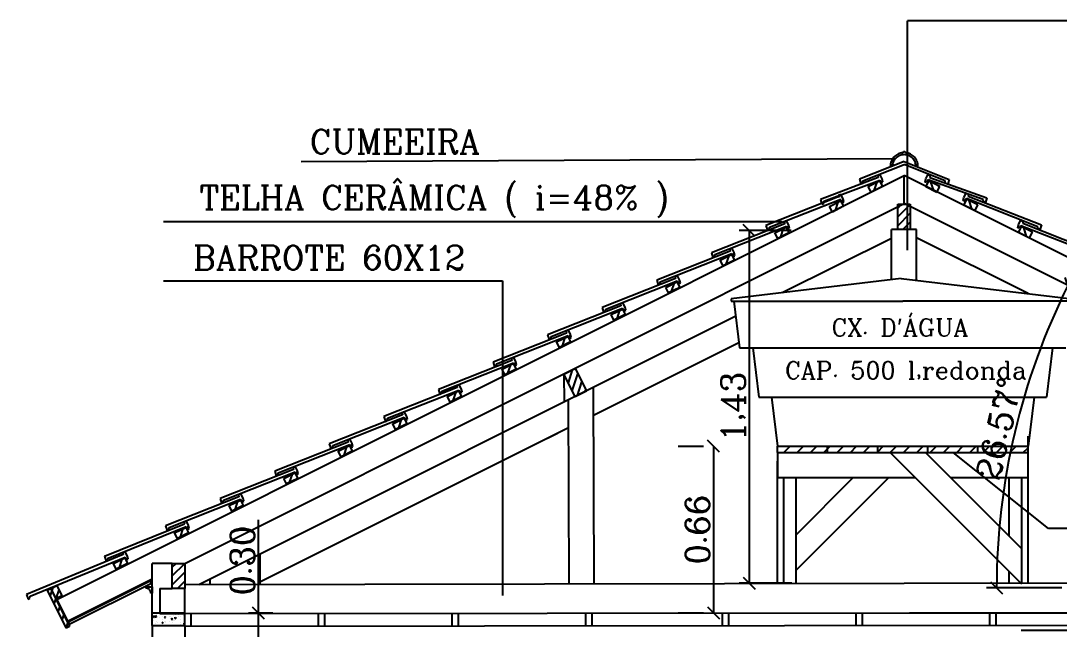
# Model space of a CAD drawing. Extents: x -43 to 70, y -5 to 23.
# Drawn here: x 25.643 to 29.787, y 14.107 to 16.535 of the extents above; entities that cross this region are included whole.
import ezdxf
from ezdxf.enums import TextEntityAlignment as Align

# ---------------------------------------------------------------- set-up
doc = ezdxf.new("R2010")
doc.units = 0
doc.header["$LTSCALE"] = 20
doc.linetypes.add('DASHED2', pattern=[0.375, 0.25, -0.125])
doc.layers.get('0').update_dxf_attribs({"color": 5, "linetype": 'CONTINUOUS'})
doc.layers.get('DEFPOINTS').update_dxf_attribs({"linetype": 'CONTINUOUS'})
for name, color, linetype in [('COTAS', 244, 'CONTINUOUS'), ('PAREDE', 7, 'CONTINUOUS'), ('TEXTO', 1, 'CONTINUOUS'), ('VERGA', 244, 'CONTINUOUS'), ('VISTAL', 30, 'CONTINUOUS'), ('VISTAP', 244, 'CONTINUOUS')]:
    doc.layers.add(name, color=color, linetype=linetype)
doc.styles.add('ROMANC', font='romanc')
doc.dimstyles.new('ISO-25', dxfattribs={"dimscale": 0.8, "dimtxt": 0.12, "dimasz": 0.06, "dimexe": 0.05, "dimexo": 0.5, "dimgap": 0.02, "dimtad": 1, "dimtoh": 1, "dimzin": 1, "dimtxsty": 'ROMANC', "dimblk1": 'OBLIQUE', "dimblk2": 'OBLIQUE', "dimsah": 1, "dimcen": 0.12, "dimclrd": 244, "dimclre": 244, "dimclrt": 244, "dimazin": 3, "dimtfac": 1, "dimtdec": 4, "dimtmove": 0, "dimatfit": 3, "dimtvp": 1, "dimtolj": 1, "dimtzin": 0})

# ---------------------------------------------------------------- blocks, each defined once
blk = doc.blocks.new('*X2')
at = {"color": 0}
for p, q in [((24.0306, 9.0416), (24.0348, 9.0433)), ((24.0306, 9.0416), (24.0336, 9.0396)), ((24.033, 9.0426), (24.0359, 9.046)), ((24.033, 9.0426), (24.0366, 9.0423)), ((24.0336, 9.0396), (24.0348, 9.0432)), ((24.0346, 9.0358), (24.0346, 9.0358)), ((24.0366, 9.0422), (24.0359, 9.046)), ((24.0364, 9.0456), (24.0364, 9.0456)), ((24.0383, 9.0413), (24.043, 9.0462)), ((24.0383, 9.0413), (24.0437, 9.0405)), ((24.0437, 9.0405), (24.043, 9.0462)), ((24.0454, 9.0517), (24.0454, 9.0517)), ((24.049, 9.0378), (24.049, 9.0378)), ((24.0558, 9.0524), (24.0558, 9.0524)), ((24.0574, 9.0388), (24.0574, 9.0388)), ((24.0684, 9.0443), (24.0684, 9.0443)), ((24.0761, 9.0388), (24.0789, 9.0423)), ((24.0761, 9.0388), (24.0796, 9.0385)), ((24.0796, 9.0385), (24.079, 9.0422)), ((24.0802, 9.0423), (24.0802, 9.0423)), ((24.0878, 9.051), (24.0878, 9.051)), ((24.0953, 9.0438), (24.0953, 9.0438)), ((24.1005, 9.0429), (24.1005, 9.0429)), ((24.1024, 9.0314), (24.1071, 9.0363)), ((24.1033, 9.0367), (24.1033, 9.0367)), ((24.1077, 9.0306), (24.1071, 9.0363)), ((24.1103, 9.0458), (24.1103, 9.0458)), ((24.111, 9.0465), (24.111, 9.0465)), ((24.1168, 9.0368), (24.121, 9.0385)), ((24.1168, 9.0368), (24.1198, 9.0348)), ((24.1191, 9.0351), (24.122, 9.0385)), ((24.1191, 9.0351), (24.1227, 9.0347)), ((24.1198, 9.0348), (24.121, 9.0384)), ((24.1199, 9.0496), (24.1199, 9.0496)), ((24.1227, 9.0347), (24.122, 9.0385)), ((24.1325, 9.0416), (24.1325, 9.0416)), ((24.133, 9.0487), (24.133, 9.0487)), ((24.1383, 9.0427), (24.1383, 9.0427)), ((24.1413, 9.0504), (24.1413, 9.0504)), ((24.1519, 9.0483), (24.1519, 9.0483)), ((24.0334, 9.0247), (24.0334, 9.0247)), ((24.0416, 9.0151), (24.0416, 9.0151)), ((24.0439, 9.0219), (24.0439, 9.0219)), ((24.0483, 9.0178), (24.0483, 9.0178)), ((24.0664, 9.0175), (24.0706, 9.0191)), ((24.0664, 9.0175), (24.0694, 9.0155)), ((24.0683, 9.0307), (24.0683, 9.0307)), ((24.0694, 9.0155), (24.0706, 9.0191)), ((24.0759, 9.0205), (24.0759, 9.0205)), ((24.0795, 9.0223), (24.0795, 9.0223)), ((24.0795, 9.0201), (24.0795, 9.0201)), ((24.0945, 9.0221), (24.0945, 9.0221)), ((24.1024, 9.0314), (24.1077, 9.0306)), ((24.1079, 9.0192), (24.1079, 9.0192)), ((24.1103, 9.0265), (24.1103, 9.0265)), ((24.1172, 9.0251), (24.1172, 9.0251)), ((24.1359, 9.0069), (24.1359, 9.0069)), ((24.1399, 9.0178), (24.1399, 9.0178)), ((24.1399, 9.0104), (24.1399, 9.0104)), ((24.1406, 9.0304), (24.1406, 9.0304)), ((24.1526, 9.0127), (24.1568, 9.0143)), ((24.1526, 9.0127), (24.1556, 9.0107)), ((24.1543, 9.0084), (24.1543, 9.0084)), ((24.1551, 9.0301), (24.1551, 9.0301)), ((24.1556, 9.0107), (24.1568, 9.0143)), ((24.1015, 8.7869), (24.1015, 8.7869)), ((24.0292, 8.7758), (24.0334, 8.7774)), ((24.0292, 8.7758), (24.0322, 8.7738)), ((24.0303, 8.761), (24.0303, 8.761)), ((24.0322, 8.7738), (24.0334, 8.7774)), ((24.0388, 8.7582), (24.0388, 8.7582)), ((24.0396, 8.7781), (24.0396, 8.7781)), ((24.0399, 8.7756), (24.0428, 8.779)), ((24.0399, 8.7756), (24.0435, 8.7752)), ((24.0413, 8.7561), (24.0413, 8.7561)), ((24.0435, 8.7752), (24.0428, 8.779)), ((24.0447, 8.7478), (24.0447, 8.7478)), ((24.0455, 8.7732), (24.0455, 8.7732)), ((24.0564, 8.758), (24.0564, 8.758)), ((24.0571, 8.7797), (24.0571, 8.7797)), ((24.065, 8.7516), (24.0692, 8.7532)), ((24.065, 8.7516), (24.068, 8.7496)), ((24.0653, 8.767), (24.0653, 8.767)), ((24.068, 8.7496), (24.0692, 8.7532)), ((24.07, 8.7627), (24.07, 8.7627)), ((24.0702, 8.7678), (24.0748, 8.7727)), ((24.0702, 8.7678), (24.0755, 8.767)), ((24.0707, 8.7826), (24.0707, 8.7826)), ((24.0721, 8.7817), (24.0721, 8.7817)), ((24.0755, 8.767), (24.0748, 8.7727)), ((24.0775, 8.7718), (24.0775, 8.7718)), ((24.0791, 8.761), (24.0791, 8.761)), ((24.0797, 8.7538), (24.0797, 8.7538)), ((24.083, 8.7718), (24.0859, 8.7752)), ((24.083, 8.7718), (24.0866, 8.7715)), ((24.0866, 8.7715), (24.0859, 8.7752)), ((24.0949, 8.7847), (24.0949, 8.7847)), ((24.1001, 8.7469), (24.1001, 8.7469)), ((24.1003, 8.773), (24.1003, 8.773)), ((24.1008, 8.7669), (24.1008, 8.7669)), ((24.1095, 8.7705), (24.1095, 8.7705)), ((24.1147, 8.7598), (24.1147, 8.7598)), ((24.1154, 8.771), (24.1196, 8.7726)), ((24.1154, 8.771), (24.1184, 8.769)), ((24.1162, 8.7443), (24.1162, 8.7443)), ((24.117, 8.766), (24.117, 8.766)), ((24.1184, 8.769), (24.1197, 8.7726)), ((24.126, 8.768), (24.1289, 8.7715)), ((24.126, 8.768), (24.1296, 8.7677)), ((24.1296, 8.7677), (24.1289, 8.7715)), ((24.1304, 8.7508), (24.1304, 8.7508)), ((24.1311, 8.7707), (24.1311, 8.7707)), ((24.132, 8.768), (24.132, 8.768)), ((24.1342, 8.7579), (24.1389, 8.7628)), ((24.1342, 8.7579), (24.1395, 8.7571)), ((24.1353, 8.779), (24.1353, 8.779)), ((24.1395, 8.7571), (24.1389, 8.7628)), ((24.1389, 8.7473), (24.1389, 8.7473)), ((24.1416, 8.7691), (24.1416, 8.7691)), ((24.1497, 8.7658), (24.1497, 8.7658)), ((24.1513, 8.7468), (24.1555, 8.7484)), ((24.1513, 8.7468), (24.1542, 8.7448)), ((24.1543, 8.7448), (24.1555, 8.7484)), ((24.1547, 8.771), (24.1547, 8.771)), ((24.0338, 8.7425), (24.0338, 8.7425)), ((24.0381, 8.7382), (24.0381, 8.7382)), ((24.0633, 8.7374), (24.0633, 8.7374)), ((24.0658, 8.7412), (24.0658, 8.7412)), ((24.0693, 8.7427), (24.0693, 8.7427)), ((24.0978, 8.7398), (24.0978, 8.7398)), ((24.1012, 8.7423), (24.1012, 8.7423)), ((24.1299, 8.7384), (24.1299, 8.7384)), ((24.1376, 8.7388), (24.1376, 8.7388))]:
    blk.add_line(p, q, dxfattribs=at)
blk = doc.blocks.new('*X12')
at = {"color": 0, "linetype": 'DASHED2'}
for p, q in [((144.7944, 79.1395), (144.7978, 79.143)), ((144.8082, 79.118), (144.8332, 79.143)), ((144.8436, 79.118), (144.8444, 79.1188))]:
    blk.add_line(p, q, dxfattribs=at)
blk = doc.blocks.new('*X15')
at = {"color": 0, "linetype": 'DASHED2'}
for p, q in [((142.805, 77.539), (142.8141, 77.5481)), ((142.805, 77.5037), (142.83, 77.5287))]:
    blk.add_line(p, q, dxfattribs=at)
blk = doc.blocks.new('*X14')
at = {"color": 0, "linetype": 'DASHED2'}
for p, q in [((142.7874, 77.5214), (142.8024, 77.5364)), ((142.7874, 77.486), (142.8024, 77.501)), ((142.7874, 77.4507), (142.8024, 77.4657)), ((142.7874, 77.4153), (142.8024, 77.4303)), ((142.7874, 77.38), (142.8024, 77.395))]:
    blk.add_line(p, q, dxfattribs=at)
blk = doc.blocks.new('*X11')
at = {"color": 0, "linetype": 'DASHED2'}
for p, q in [((144.1572, 77.7245), (144.1722, 77.7395)), ((144.1572, 77.6892), (144.2072, 77.7392)), ((144.1572, 77.6538), (144.2072, 77.7038)), ((144.1782, 77.6395), (144.2072, 77.6685))]:
    blk.add_line(p, q, dxfattribs=at)
blk = doc.blocks.new('*X16')
at = {"color": 0}
for p, q in [((183.8112, 118.6513), (183.8259, 118.666)), ((183.8112, 118.6159), (183.8612, 118.6659)), ((183.8112, 118.5806), (183.8612, 118.6306)), ((183.8319, 118.566), (183.8612, 118.5952))]:
    blk.add_line(p, q, dxfattribs=at)
blk = doc.blocks.new('*X17')
at = {"color": 0, "linetype": 'CONTINUOUS'}
for p, q in [((410.1966, -7.5974), (410.2216, -7.5724)), ((410.2496, -7.5974), (410.2746, -7.5724)), ((410.3027, -7.5974), (410.3277, -7.5724)), ((410.3557, -7.5974), (410.3707, -7.5824)), ((410.3707, -7.5824), (410.3807, -7.5724)), ((410.4087, -7.5974), (410.4337, -7.5724)), ((410.4618, -7.5974), (410.4868, -7.5724)), ((410.5148, -7.5974), (410.5398, -7.5724)), ((410.5707, -7.5946), (410.5928, -7.5724)), ((410.6209, -7.5974), (410.6459, -7.5724)), ((410.6739, -7.5974), (410.6989, -7.5724)), ((410.7269, -7.5974), (410.7519, -7.5724)), ((410.78, -7.5974), (410.805, -7.5724)), ((410.833, -7.5974), (410.858, -7.5724)), ((410.886, -7.5974), (410.911, -7.5724)), ((410.9391, -7.5974), (410.9641, -7.5724)), ((410.9921, -7.5974), (411.0171, -7.5724)), ((411.0451, -7.5974), (411.0701, -7.5724)), ((411.0982, -7.5974), (411.1232, -7.5724)), ((411.1512, -7.5974), (411.1707, -7.5779)), ((410.5678, -7.5974), (410.5707, -7.5946))]:
    blk.add_line(p, q, dxfattribs=at)
blk = doc.blocks.new('*X13')
at = {"color": 0, "linetype": 'DASHED2'}
for p, q in [((146.4352, 78.9772), (146.4741, 79.0161)), ((146.4352, 79.0126), (146.4388, 79.0161)), ((146.4352, 78.9419), (146.4852, 78.9919)), ((146.4448, 78.9161), (146.4852, 78.9565)), ((146.4802, 78.9161), (146.4852, 78.9212))]:
    blk.add_line(p, q, dxfattribs=at)
blk = doc.blocks.new('_OBLIQUE')
at = {"color": 0, "linetype": 'BYBLOCK'}
blk.add_line((-0.5, -0.5), (0.5, 0.5), dxfattribs=at)
blk = doc.blocks.new('*D25')
at = {"color": 244, "linetype": 'BYBLOCK'}
for p, q in [((28.2664, 14.8366), (28.3682, 14.8366)), ((28.4082, 14.8366), (28.4082, 14.1718)), ((28.2664, 14.1718), (28.3682, 14.1718))]:
    blk.add_line(p, q, dxfattribs=at)
at = {"layer": 'DEFPOINTS', "color": 0, "linetype": 'BYBLOCK'}
for p in [(28.6664, 14.8366), (28.4082, 14.1718), (28.6664, 14.1718)]:
    blk.add_point(p, dxfattribs=at)
at = {"color": 244, "linetype": 'BYBLOCK', "xscale": 0.048, "yscale": 0.048, "zscale": 0.048}
for p, rotation in [((28.4082, 14.8366), 90), ((28.4082, 14.1718), 270)]:
    blk.add_blockref('_OBLIQUE', p, dxfattribs=dict(at, rotation=rotation))
at = {"color": 244, "linetype": 'BYBLOCK', "insert": (28.3442, 14.5042), "char_height": 0.096, "attachment_point": 5, "rotation": 90, "style": 'ROMANC'}
blk.add_mtext('\\A1;0.66', dxfattribs=at)
blk = doc.blocks.new('*D37')
at = {"color": 244, "linetype": 'BYBLOCK'}
for p, q in [((25.6674, 13.9132), (26.168, 13.9132)), ((25.6674, 13.8434), (25.6674, 13.8732)), ((26.168, 13.7755), (26.168, 13.8732))]:
    blk.add_line(p, q, dxfattribs=at)
at = {"layer": 'DEFPOINTS', "color": 0, "linetype": 'BYBLOCK'}
for p in [(25.6674, 14.2434), (26.168, 14.1755), (26.168, 13.9132)]:
    blk.add_point(p, dxfattribs=at)
at = {"color": 244, "linetype": 'BYBLOCK', "xscale": 0.048, "yscale": 0.048, "zscale": 0.048, "rotation": 180}
blk.add_blockref('_OBLIQUE', (25.6674, 13.9132), dxfattribs=at)
at = {"color": 244, "linetype": 'BYBLOCK', "xscale": 0.048, "yscale": 0.048, "zscale": 0.048}
blk.add_blockref('_OBLIQUE', (26.168, 13.9132), dxfattribs=at)
at = {"color": 244, "linetype": 'BYBLOCK', "insert": (25.9177, 13.9772), "char_height": 0.096, "attachment_point": 5, "style": 'ROMANC'}
blk.add_mtext('\\A1;0.50', dxfattribs=at)
blk = doc.blocks.new('*D38')
at = {"color": 244, "linetype": 'BYBLOCK'}
for p, q in [((26.5921, 14.1701), (26.5921, 14.5427)), ((26.6497, 14.1701), (26.5521, 14.1701)), ((26.5921, 13.8519), (26.5921, 14.1701)), ((26.65, 13.8519), (26.5521, 13.8519))]:
    blk.add_line(p, q, dxfattribs=at)
at = {"layer": 'DEFPOINTS', "color": 0, "linetype": 'BYBLOCK'}
for p in [(26.5921, 14.1701), (27.0497, 14.1701), (27.05, 13.8519)]:
    blk.add_point(p, dxfattribs=at)
at = {"color": 244, "linetype": 'BYBLOCK', "xscale": 0.048, "yscale": 0.048, "zscale": 0.048}
for p, rotation in [((26.5921, 14.1701), 90), ((26.5921, 13.8519), 270)]:
    blk.add_blockref('_OBLIQUE', p, dxfattribs=dict(at, rotation=rotation))
at = {"color": 244, "linetype": 'BYBLOCK', "insert": (26.5281, 14.3804), "char_height": 0.096, "attachment_point": 5, "rotation": 90, "style": 'ROMANC'}
blk.add_mtext('\\A1;{0.30}', dxfattribs=at)
blk = doc.blocks.new('*D157')
at = {"color": 244, "linetype": 'BYBLOCK'}
blk.add_line((29.798, 14.2719), (29.4975, 14.2719), dxfattribs=at)
blk.add_arc((32.2353, 14.2719), 2.6978, 153.4349, 180, dxfattribs=at)
at = {"layer": 'DEFPOINTS', "color": 0, "linetype": 'BYBLOCK'}
for p in [(29.1691, 15.805), (29.6653, 15.0926), (30.6601, 15.0595), (30.198, 14.2719), (31.7353, 14.2719)]:
    blk.add_point(p, dxfattribs=at)
at = {"color": 244, "linetype": 'BYBLOCK', "xscale": 0.048, "yscale": 0.048, "zscale": 0.048}
for p, rotation in [((29.8223, 15.4784), 63.43494882292333), ((29.5375, 14.2719), 269.9999999999989)]:
    blk.add_blockref('_OBLIQUE', p, dxfattribs=dict(at, rotation=rotation))
at = {"color": 244, "linetype": 'BYBLOCK', "insert": (29.5473, 14.9064), "char_height": 0.096, "attachment_point": 5, "rotation": 76.7175, "style": 'ROMANC'}
blk.add_mtext('\\A1;26.57°', dxfattribs=at)
blk = doc.blocks.new('*D158')
at = {"color": 244, "linetype": 'BYBLOCK'}
for p, q in [((28.7177, 15.6982), (28.5101, 15.6982)), ((28.5501, 15.6982), (28.5501, 14.2901)), ((28.72, 14.2901), (28.5101, 14.2901))]:
    blk.add_line(p, q, dxfattribs=at)
at = {"layer": 'DEFPOINTS', "color": 0, "linetype": 'BYBLOCK'}
for p in [(29.1177, 15.6982), (28.5501, 14.2901), (29.12, 14.2901)]:
    blk.add_point(p, dxfattribs=at)
at = {"color": 244, "linetype": 'BYBLOCK', "xscale": 0.048, "yscale": 0.048, "zscale": 0.048}
for p, rotation in [((28.5501, 15.6982), 90), ((28.5501, 14.2901), 270)]:
    blk.add_blockref('_OBLIQUE', p, dxfattribs=dict(at, rotation=rotation))
at = {"color": 244, "linetype": 'BYBLOCK', "insert": (28.4861, 14.9942), "char_height": 0.096, "attachment_point": 5, "rotation": 90, "style": 'ROMANC'}
blk.add_mtext('\\A1;{1,43}', dxfattribs=at)
blk = doc.blocks.new('*D206')
at = {"color": 244, "linetype": 'BYBLOCK'}
for p, q in [((29.6358, 14.1026), (29.8537, 14.1026)), ((29.8937, 14.1026), (29.8937, 11.6559)), ((29.668, 11.6559), (29.8537, 11.6559))]:
    blk.add_line(p, q, dxfattribs=at)
at = {"layer": 'DEFPOINTS', "color": 0, "linetype": 'BYBLOCK'}
for p in [(30.0358, 14.1026), (29.8937, 11.6559), (30.068, 11.6559)]:
    blk.add_point(p, dxfattribs=at)
at = {"color": 244, "linetype": 'BYBLOCK', "xscale": 0.048, "yscale": 0.048, "zscale": 0.048}
for p, rotation in [((29.8937, 14.1026), 90), ((29.8937, 11.6559), 270)]:
    blk.add_blockref('_OBLIQUE', p, dxfattribs=dict(at, rotation=rotation))
at = {"color": 244, "linetype": 'BYBLOCK', "insert": (29.8297, 12.8793), "char_height": 0.096, "attachment_point": 5, "rotation": 90, "style": 'ROMANC'}
blk.add_mtext('\\A1;{2.43}', dxfattribs=at)

msp = doc.modelspace()

# ---------------------------------------------------------------- linework, layer by layer
at = {"color": 30, "linetype": 'DASHED2'}
for p, q in [((28.8721, 15.7901), (28.8736, 15.7948)), ((28.8944, 15.7776), (28.9048, 15.8113)), ((28.9257, 15.7941), (28.926, 15.7952)), ((29.4075, 15.7997), (29.4071, 15.8008)), ((29.4391, 15.7838), (29.4279, 15.8174)), ((29.4611, 15.7969), (29.4596, 15.8016))]:
    msp.add_line(p, q, dxfattribs=at)
at = {"layer": 'PAREDE', "color": 3}
for p, q in [((26.248, 14.3694), (26.168, 14.3694)), ((26.168, 14.2694), (26.168, 14.3694)), ((26.168, 14.1694), (26.168, 14.2694)), ((26.298, 14.1694), (26.298, 14.2694)), ((26.168, 14.1726), (26.298, 14.1719)), ((26.168, 14.1219), (26.298, 14.1219))]:
    msp.add_line(p, q, dxfattribs=at)
at = {"layer": 'PAREDE', "color": 30}
for p, q in [((28.4423, 14.1719), (28.4423, 14.1226)), ((28.4673, 14.1719), (28.4673, 14.1226)), ((28.9758, 14.1719), (28.9758, 14.1226)), ((29.0008, 14.1719), (29.0008, 14.1226)), ((29.5094, 14.1719), (29.5094, 14.1226)), ((29.5344, 14.1719), (29.5344, 14.1226))]:
    msp.add_line(p, q, dxfattribs=at)
at = {"layer": 'PAREDE'}
for p, q in [((26.168, 14.1219), (26.168, 13.9019)), ((26.298, 14.1219), (26.298, 13.9019))]:
    msp.add_line(p, q, dxfattribs=at)
at = {"layer": 'TEXTO', "color": 30, "linetype": 'CONTINUOUS'}
for p, q in [((29.1816, 15.6192), (29.1816, 16.5348)), ((32.9432, 16.5348), (29.1816, 16.5348)), ((26.7626, 15.9729), (29.1235, 15.9854)), ((26.213, 15.734), (28.6821, 15.734)), ((26.213, 15.4966), (27.566, 15.4966)), ((27.566, 15.4966), (27.566, 14.2406)), ((29.7443, 14.5082), (29.3639, 14.8116))]:
    msp.add_line(p, q, dxfattribs=at)
at = {"layer": 'TEXTO', "color": 1, "linetype": 'CONTINUOUS'}
msp.add_line((26.2978, 14.2855), (30.198, 14.2919), dxfattribs=at)
at = {"layer": 'VERGA'}
for p, q in [((26.168, 14.1219), (26.168, 14.1719)), ((26.298, 14.1219), (26.298, 14.1719))]:
    msp.add_line(p, q, dxfattribs=at)
at = {"layer": 'VERGA', "color": 30}
for p, q in [((26.323, 14.1195), (26.323, 14.1695)), ((26.8315, 14.1195), (26.8315, 14.1695)), ((26.8565, 14.1195), (26.8565, 14.1695)), ((27.3651, 14.1195), (27.3651, 14.1695)), ((27.3901, 14.1195), (27.3901, 14.1695)), ((27.8987, 14.1195), (27.8987, 14.1695)), ((27.9237, 14.1195), (27.9237, 14.1695))]:
    msp.add_line(p, q, dxfattribs=at)
at = {"layer": 'VISTAL', "color": 30}
for p, q in [((25.7869, 14.2257), (29.1691, 15.9168)), ((29.1685, 15.8047), (29.1685, 15.9165)), ((32.5475, 14.2276), (29.1691, 15.9168)), ((26.298, 14.3694), (29.1691, 15.805)), ((30.6601, 15.0595), (29.1691, 15.805)), ((28.6822, 15.4498), (29.1177, 15.6675)), ((29.1177, 15.5011), (29.1177, 15.7023)), ((29.2177, 15.4985), (29.2177, 15.7023)), ((29.6636, 15.4459), (29.2177, 15.6689)), ((26.3539, 14.2856), (28.4964, 15.3569)), ((27.9286, 14.9611), (28.5094, 15.2515)), ((27.811, 15.1248), (27.8113, 15.013)), ((27.9282, 15.0719), (27.9308, 14.2882)), ((27.8284, 15.0216), (27.8308, 14.288)), ((26.598, 14.2958), (27.8287, 14.9112)), ((27.7455, 14.8696), (27.8287, 14.9112)), ((26.598, 14.4076), (26.598, 14.286)), ((25.8302, 14.1391), (26.168, 14.308)), ((26.398, 14.3076), (26.398, 14.2857)), ((26.298, 14.2694), (26.248, 14.2694)), ((27.6455, 14.1706), (27.6455, 14.1694)), ((27.7455, 14.1707), (27.7455, 14.1694))]:
    msp.add_line(p, q, dxfattribs=at)
at = {"layer": 'VISTAL', "linetype": 'CONTINUOUS'}
for p, q in [((29.6629, 14.291), (29.6629, 14.8772)), ((28.6629, 14.8116), (28.6629, 14.8366)), ((28.8629, 14.8116), (28.8629, 14.8366)), ((29.0629, 14.8116), (29.0629, 14.8366)), ((29.2629, 14.8116), (29.2629, 14.8366)), ((29.4629, 14.8116), (29.4629, 14.8366)), ((29.6629, 14.8116), (29.6629, 14.8366)), ((28.6629, 14.8116), (29.6629, 14.8116)), ((28.6629, 14.8116), (28.6629, 14.7116)), ((29.6379, 14.2866), (29.1129, 14.8116)), ((29.6379, 14.428), (29.2543, 14.8116)), ((28.6629, 14.2894), (28.6629, 14.7772)), ((28.6629, 14.7116), (29.2129, 14.7116)), ((28.6879, 14.2894), (28.6879, 14.7116)), ((28.7379, 14.2895), (28.7379, 14.7116)), ((28.7379, 14.4839), (28.9656, 14.7116)), ((28.7379, 14.3424), (29.107, 14.7116)), ((29.3543, 14.7116), (29.5, 14.7116)), ((29.4864, 14.7116), (29.6629, 14.7116)), ((29.5879, 14.478), (29.5879, 14.7116)), ((29.6379, 14.291), (29.6379, 14.7116)), ((31.0512, 14.5082), (29.7443, 14.5082)), ((29.5879, 14.2909), (29.5879, 14.3366))]:
    msp.add_line(p, q, dxfattribs=at)
at = {"layer": 'VISTAL', "color": 30, "linetype": 'DASHED2', "ltscale": 0.1}
for p, q in [((26.198, 14.2694), (26.198, 14.1694)), ((26.198, 14.2694), (26.248, 14.2694)), ((26.198, 14.1694), (26.298, 14.1694))]:
    msp.add_line(p, q, dxfattribs=at)
at = {"layer": 'VISTAL', "color": 30, "linetype": 'DASHED2'}
msp.add_line((25.7869, 14.2257), (25.8302, 14.1391), dxfattribs=at)
at = {"layer": 'VISTAP', "color": 30, "linetype": 'DASHED2'}
for p, q in [((29.1657, 16.0128), (29.1629, 16.0083)), ((29.1657, 16.0128), (29.1716, 16.0128)), ((29.1716, 16.0128), (29.1742, 16.0082)), ((29.1133, 15.9537), (29.1215, 15.9569)), ((29.2154, 15.9566), (29.2235, 15.9534)), ((29.0726, 15.9204), (29.0633, 15.9172)), ((29.0633, 15.9172), (29.0647, 15.9088)), ((29.0811, 15.9035), (29.0726, 15.9204)), ((29.2549, 15.9035), (29.2634, 15.9204)), ((29.2634, 15.9204), (29.2727, 15.9172)), ((29.2727, 15.9172), (29.2714, 15.9091)), ((28.9899, 15.9024), (28.9956, 15.8836)), ((28.9956, 15.8836), (29.0032, 15.8867)), ((29.0032, 15.8867), (29.0038, 15.8957)), ((29.0717, 15.8993), (29.0786, 15.8892)), ((29.0786, 15.8892), (29.0839, 15.8913)), ((29.0839, 15.8913), (29.0811, 15.9035)), ((29.2521, 15.8913), (29.2549, 15.9035)), ((29.2574, 15.8892), (29.2521, 15.8913)), ((29.2646, 15.8996), (29.2574, 15.8892)), ((29.3327, 15.8867), (29.3321, 15.8957)), ((29.3487, 15.9014), (29.3433, 15.8837)), ((28.9164, 15.8409), (28.9072, 15.8374)), ((28.9072, 15.8374), (28.9087, 15.8294)), ((28.9253, 15.8241), (28.9164, 15.8409)), ((29.4072, 15.8297), (29.4157, 15.8467)), ((29.4157, 15.8467), (29.425, 15.8434)), ((29.425, 15.8434), (29.4237, 15.8354)), ((28.8341, 15.821), (28.8403, 15.8023)), ((28.8403, 15.8023), (28.8479, 15.8056)), ((28.8479, 15.8056), (28.8482, 15.8146)), ((28.8705, 15.7932), (28.9147, 15.8166)), ((28.8822, 15.7711), (28.8705, 15.7932)), ((28.9264, 15.7945), (28.8822, 15.7711)), ((28.9147, 15.8166), (28.9264, 15.7945)), ((28.9157, 15.8201), (28.9231, 15.8098)), ((28.9231, 15.8098), (28.9284, 15.8121)), ((28.9284, 15.8121), (28.9253, 15.8241)), ((29.4044, 15.8176), (29.4072, 15.8297)), ((29.4097, 15.8155), (29.4044, 15.8176)), ((29.4179, 15.8224), (29.4068, 15.8)), ((29.4068, 15.8), (29.4515, 15.7777)), ((29.4169, 15.8259), (29.4097, 15.8155)), ((29.4627, 15.8), (29.4179, 15.8224)), ((29.4515, 15.7777), (29.4627, 15.8)), ((29.485, 15.8129), (29.4845, 15.8219)), ((29.4926, 15.8098), (29.485, 15.8129)), ((29.4984, 15.8287), (29.4926, 15.8098)), ((28.6171, 15.7173), (28.6228, 15.6985)), ((28.6304, 15.7016), (28.6309, 15.7106)), ((28.6998, 15.7353), (28.6904, 15.732)), ((28.6904, 15.732), (28.6918, 15.724)), ((28.6986, 15.7145), (28.7058, 15.7041)), ((28.7083, 15.7183), (28.6998, 15.7353)), ((28.7058, 15.7041), (28.7111, 15.7062)), ((28.7111, 15.7062), (28.7083, 15.7183)), ((29.6222, 15.7087), (29.625, 15.7208)), ((29.6275, 15.7066), (29.6222, 15.7087)), ((29.625, 15.7208), (29.6335, 15.7378)), ((29.6346, 15.717), (29.6275, 15.7066)), ((29.6335, 15.7378), (29.6428, 15.7345)), ((29.6428, 15.7345), (29.6415, 15.7265)), ((29.7028, 15.704), (29.7023, 15.713)), ((29.7162, 15.7198), (29.7104, 15.7009)), ((28.6228, 15.6985), (28.6304, 15.7016)), ((29.7104, 15.7009), (29.7028, 15.704)), ((28.482, 15.6264), (28.4727, 15.6232)), ((28.4727, 15.6232), (28.474, 15.6151)), ((28.4905, 15.6094), (28.482, 15.6264)), ((28.3993, 15.6084), (28.405, 15.5896)), ((28.405, 15.5896), (28.4126, 15.5927)), ((28.4126, 15.5927), (28.4131, 15.6017)), ((28.4808, 15.6056), (28.488, 15.5952)), ((28.488, 15.5952), (28.4933, 15.5973)), ((28.4933, 15.5973), (28.4905, 15.6094)), ((28.1815, 15.4995), (28.1872, 15.4807)), ((28.2642, 15.5175), (28.2549, 15.5143)), ((28.2549, 15.5143), (28.2562, 15.5062)), ((28.2727, 15.5005), (28.2642, 15.5175)), ((28.2755, 15.4884), (28.2727, 15.5005)), ((28.1872, 15.4807), (28.1948, 15.4838)), ((28.1948, 15.4838), (28.1954, 15.4928)), ((28.263, 15.4967), (28.2702, 15.4863)), ((28.2702, 15.4863), (28.2755, 15.4884)), ((27.9637, 15.3906), (27.9694, 15.3718)), ((27.9694, 15.3718), (27.977, 15.3749)), ((27.977, 15.3749), (27.9776, 15.3839)), ((28.0464, 15.4086), (28.0371, 15.4054)), ((28.0371, 15.4054), (28.0384, 15.3973)), ((28.0452, 15.3878), (28.0524, 15.3774)), ((28.0549, 15.3917), (28.0464, 15.4086)), ((28.0524, 15.3774), (28.0577, 15.3795)), ((28.0577, 15.3795), (28.0549, 15.3917)), ((27.8286, 15.2998), (27.8193, 15.2965)), ((27.8193, 15.2965), (27.8206, 15.2884)), ((27.8371, 15.2828), (27.8286, 15.2998)), ((27.7459, 15.2817), (27.7517, 15.2629)), ((27.7517, 15.2629), (27.7593, 15.266)), ((27.7593, 15.266), (27.7598, 15.275)), ((27.8274, 15.2789), (27.8346, 15.2685)), ((27.8346, 15.2685), (27.8399, 15.2706)), ((27.8399, 15.2706), (27.8371, 15.2828)), ((27.5281, 15.1728), (27.5339, 15.154)), ((27.6108, 15.1909), (27.6015, 15.1876)), ((27.6015, 15.1876), (27.6028, 15.1795)), ((27.6096, 15.17), (27.6168, 15.1596)), ((27.6193, 15.1739), (27.6108, 15.1909)), ((27.6221, 15.1617), (27.6193, 15.1739)), ((27.5339, 15.154), (27.5415, 15.1571)), ((27.5415, 15.1571), (27.542, 15.1661)), ((27.6168, 15.1596), (27.6221, 15.1617)), ((27.811, 15.1248), (27.8556, 15.1473)), ((27.3103, 15.0639), (27.3161, 15.0451)), ((27.3161, 15.0451), (27.3237, 15.0482)), ((27.3237, 15.0482), (27.3242, 15.0572)), ((27.393, 15.082), (27.3837, 15.0787)), ((27.3837, 15.0787), (27.385, 15.0706)), ((27.3918, 15.0611), (27.399, 15.0507)), ((27.4015, 15.065), (27.393, 15.082)), ((27.399, 15.0507), (27.4043, 15.0528)), ((27.4043, 15.0528), (27.4015, 15.065)), ((27.856, 15.0355), (27.9006, 15.058)), ((27.1752, 14.9731), (27.1659, 14.9698)), ((27.1659, 14.9698), (27.1672, 14.9618)), ((27.1837, 14.9561), (27.1752, 14.9731)), ((27.0925, 14.955), (27.0983, 14.9362)), ((27.0983, 14.9362), (27.1059, 14.9393)), ((27.1059, 14.9393), (27.1064, 14.9483)), ((27.174, 14.9522), (27.1812, 14.9418)), ((27.1812, 14.9418), (27.1865, 14.9439)), ((27.1865, 14.9439), (27.1837, 14.9561)), ((26.8747, 14.8461), (26.8805, 14.8273)), ((26.8881, 14.8304), (26.8886, 14.8394)), ((26.9574, 14.8642), (26.9481, 14.8609)), ((26.9481, 14.8609), (26.9494, 14.8529)), ((26.9563, 14.8433), (26.9634, 14.8329)), ((26.9659, 14.8472), (26.9574, 14.8642)), ((26.9687, 14.835), (26.9659, 14.8472)), ((26.8805, 14.8273), (26.8881, 14.8304)), ((26.9634, 14.8329), (26.9687, 14.835)), ((26.7396, 14.7553), (26.7303, 14.752)), ((26.7482, 14.7383), (26.7396, 14.7553)), ((26.6569, 14.7372), (26.6627, 14.7184)), ((26.6627, 14.7184), (26.6703, 14.7215)), ((26.6703, 14.7215), (26.6708, 14.7305)), ((26.7303, 14.752), (26.7316, 14.744)), ((26.7385, 14.7344), (26.7456, 14.724)), ((26.7456, 14.724), (26.7509, 14.7261)), ((26.7509, 14.7261), (26.7482, 14.7383)), ((26.5219, 14.6464), (26.5125, 14.6431)), ((26.5125, 14.6431), (26.5139, 14.6351)), ((26.5304, 14.6294), (26.5219, 14.6464)), ((26.5331, 14.6172), (26.5304, 14.6294)), ((26.4391, 14.6284), (26.4449, 14.6095)), ((26.4449, 14.6095), (26.4525, 14.6126)), ((26.4525, 14.6126), (26.453, 14.6216)), ((26.5207, 14.6255), (26.5278, 14.6152)), ((26.5278, 14.6152), (26.5331, 14.6172)), ((26.2214, 14.5195), (26.2271, 14.5006)), ((26.2347, 14.5037), (26.2352, 14.5127)), ((26.3041, 14.5375), (26.2947, 14.5342)), ((26.2947, 14.5342), (26.2961, 14.5262)), ((26.3029, 14.5166), (26.31, 14.5063)), ((26.3126, 14.5205), (26.3041, 14.5375)), ((26.31, 14.5063), (26.3153, 14.5083)), ((26.3153, 14.5083), (26.3126, 14.5205)), ((26.2271, 14.5006), (26.2347, 14.5037)), ((25.9777, 14.3977), (25.9835, 14.3788)), ((25.9835, 14.3788), (25.9911, 14.3819)), ((25.9911, 14.3819), (25.9916, 14.3909)), ((26.0604, 14.4157), (26.0511, 14.4124)), ((26.0511, 14.4124), (26.0524, 14.4044)), ((26.0592, 14.3948), (26.0664, 14.3845)), ((26.0689, 14.3987), (26.0604, 14.4157)), ((26.0664, 14.3845), (26.0717, 14.3865)), ((26.0717, 14.3865), (26.0689, 14.3987)), ((26.1645, 14.2906), (26.1602, 14.2996)), ((25.7628, 14.2678), (25.7493, 14.2611)), ((25.7493, 14.2611), (25.8247, 14.1105)), ((25.7628, 14.2678), (25.8381, 14.1172)), ((26.1425, 14.2753), (26.1425, 14.2703)), ((26.1425, 14.2753), (26.1675, 14.2753)), ((26.1675, 14.2753), (26.1675, 14.2503)), ((25.6667, 14.2457), (25.6724, 14.2268)), ((25.6724, 14.2268), (25.68, 14.2299)), ((25.68, 14.2299), (25.6805, 14.2389)), ((26.1675, 14.2503), (26.1626, 14.2503)), ((25.832, 14.1355), (25.8364, 14.1265)), ((25.8381, 14.1172), (25.8247, 14.1105))]:
    msp.add_line(p, q, dxfattribs=at)
at = {"layer": 'VISTAP', "color": 30, "linetype": 'CONTINUOUS'}
for p, q in [((29.168, 15.9728), (28.9899, 15.9024)), ((29.0038, 15.8957), (29.168, 15.9606)), ((29.168, 15.9728), (29.3487, 15.9014)), ((29.3322, 15.8957), (29.168, 15.9606)), ((29.0647, 15.9088), (28.8341, 15.821)), ((28.8482, 15.8146), (29.0717, 15.8993)), ((29.4845, 15.8219), (29.2645, 15.8995)), ((29.2714, 15.9091), (29.4984, 15.8287)), ((28.9096, 15.8329), (28.6171, 15.7173)), ((29.4237, 15.8354), (29.7162, 15.7198)), ((28.6309, 15.7106), (28.9164, 15.8234)), ((29.7023, 15.713), (29.4169, 15.8259)), ((28.6918, 15.724), (28.3993, 15.6084)), ((28.4131, 15.6017), (28.6986, 15.7145)), ((29.9201, 15.6041), (29.6346, 15.717)), ((29.6415, 15.7265), (29.934, 15.6109)), ((28.474, 15.6151), (28.1815, 15.4995)), ((28.1954, 15.4928), (28.4808, 15.6056)), ((28.2562, 15.5062), (27.9637, 15.3906)), ((27.9776, 15.3839), (28.263, 15.4967)), ((28.0384, 15.3973), (27.7459, 15.2817)), ((27.7598, 15.275), (28.0452, 15.3878)), ((27.8206, 15.2884), (27.5281, 15.1728)), ((27.542, 15.1661), (27.8274, 15.2789)), ((27.6028, 15.1795), (27.3103, 15.0639)), ((27.3242, 15.0572), (27.6096, 15.17)), ((27.385, 15.0706), (27.0925, 14.955)), ((27.1064, 14.9483), (27.3918, 15.0611)), ((27.1672, 14.9618), (26.8747, 14.8461)), ((26.8886, 14.8394), (27.174, 14.9522)), ((26.9494, 14.8529), (26.6569, 14.7372)), ((26.6708, 14.7305), (26.9563, 14.8433)), ((26.7316, 14.744), (26.4391, 14.6284)), ((26.453, 14.6216), (26.7385, 14.7344)), ((26.5139, 14.6351), (26.2214, 14.5195)), ((26.2352, 14.5127), (26.5207, 14.6255)), ((26.2961, 14.5262), (25.9779, 14.3972)), ((25.9915, 14.3895), (26.3029, 14.5166)), ((26.0524, 14.4044), (25.6667, 14.2457)), ((25.6805, 14.2389), (26.0595, 14.3944)), ((26.298, 14.1194), (30.068, 14.1226))]:
    msp.add_line(p, q, dxfattribs=at)
at = {"layer": 'VISTAP', "color": 30}
for p, q in [((29.1427, 15.8023), (29.1927, 15.8023)), ((29.1427, 15.7023), (29.1427, 15.8023)), ((29.1927, 15.8023), (29.1927, 15.7023)), ((29.2177, 15.7023), (29.1177, 15.7023)), ((26.248, 14.3694), (26.298, 14.3694)), ((26.248, 14.2694), (26.248, 14.3694)), ((26.298, 14.3694), (26.298, 14.2694)), ((25.832, 14.1355), (26.1602, 14.2996)), ((25.8364, 14.1265), (26.1645, 14.2906))]:
    msp.add_line(p, q, dxfattribs=at)
at = {"layer": 'VISTAP', "linetype": 'CONTINUOUS'}
for p, q in [((29.1567, 15.5057), (28.478, 15.4257)), ((29.1567, 15.5057), (29.8477, 15.4242)), ((28.478, 15.4257), (28.478, 15.4158)), ((28.478, 15.4229), (28.478, 15.4217)), ((28.478, 15.4158), (29.1629, 15.4158)), ((28.4892, 15.4158), (28.512, 15.2299)), ((29.8477, 15.4158), (29.1629, 15.4158)), ((28.512, 15.2299), (29.8137, 15.2299)), ((28.5646, 15.2296), (28.5887, 15.0333)), ((29.7611, 15.2296), (29.737, 15.0333)), ((28.5887, 15.0333), (29.737, 15.0333)), ((28.6388, 15.0326), (28.6629, 14.8366)), ((29.6869, 15.0326), (29.6629, 14.8366)), ((28.6629, 14.8366), (29.6629, 14.8366))]:
    msp.add_line(p, q, dxfattribs=at)
at = {"layer": 'VISTAP', "color": 1, "linetype": 'CONTINUOUS'}
for p, q in [((26.298, 14.1694), (29.1903, 14.1719)), ((29.1903, 14.1719), (30.198, 14.1719))]:
    msp.add_line(p, q, dxfattribs=at)
at = {"layer": 'VISTAP', "color": 30, "linetype": 'DASHED2'}
for points in [[(29.0368, 15.8514), (29.0256, 15.8738), (29.0703, 15.8961), (29.0815, 15.8738)], [(29.2992, 15.8514), (29.3104, 15.8738), (29.2657, 15.8961), (29.2545, 15.8738)], [(28.664, 15.6663), (28.6528, 15.6887), (28.6975, 15.711), (28.7087, 15.6887)], [(29.6693, 15.6688), (29.6805, 15.6911), (29.6357, 15.7135), (29.6246, 15.6911)], [(28.4462, 15.5574), (28.435, 15.5798), (28.4797, 15.6021), (28.4909, 15.5798)], [(28.2284, 15.4485), (28.2172, 15.4709), (28.2619, 15.4932), (28.2731, 15.4709)], [(28.0106, 15.3396), (27.9994, 15.362), (28.0441, 15.3843), (28.0553, 15.362)], [(27.7928, 15.2307), (27.7816, 15.2531), (27.8263, 15.2754), (27.8375, 15.2531)], [(27.575, 15.1218), (27.5638, 15.1442), (27.6085, 15.1665), (27.6197, 15.1442)], [(27.3572, 15.0129), (27.346, 15.0353), (27.3908, 15.0577), (27.4019, 15.0353)], [(27.1394, 14.904), (27.1282, 14.9264), (27.173, 14.9488), (27.1841, 14.9264)], [(26.9216, 14.7951), (26.9104, 14.8175), (26.9552, 14.8399), (26.9664, 14.8175)], [(26.7038, 14.6862), (26.6927, 14.7086), (26.7374, 14.731), (26.7486, 14.7086)], [(26.486, 14.5773), (26.4749, 14.5997), (26.5196, 14.6221), (26.5308, 14.5997)], [(26.2683, 14.4684), (26.2571, 14.4908), (26.3018, 14.5132), (26.313, 14.4908)], [(26.0246, 14.3466), (26.0134, 14.369), (26.0582, 14.3914), (26.0693, 14.369)], [(25.8073, 14.2405), (25.785, 14.2293), (25.765, 14.2694), (25.7873, 14.2805)]]:
    msp.add_lwpolyline(points, close=True, dxfattribs=at)
at = {"layer": 'VISTAP', "color": 30}
for points in [[(27.8556, 15.1473), (27.9006, 15.058)], [(27.856, 15.0355), (27.811, 15.1248)]]:
    msp.add_lwpolyline(points, dxfattribs=at)
at = {"layer": 'VISTAP', "color": 30, "linetype": 'DASHED2'}
for centre, radius, start, end in [((29.1684, 15.9535), 0.0551, 95.6961, 179.8209), ((29.1684, 15.9535), 0.0471, 3.7231, 175.8786), ((29.1684, 15.9535), 0.0551, 359.8486, 83.9305), ((26.1425, 14.2503), 0.0201, 0, 90)]:
    msp.add_arc(centre, radius, start, end, dxfattribs=at)

# ---------------------------------------------------------------- block references
at = {"layer": 'VERGA'}
msp.add_blockref('*X2', (2.1407, 5.115), dxfattribs=at)
at = {"layer": 'VISTAL', "linetype": 'CONTINUOUS'}
msp.add_blockref('*X17', (-381.5078, 22.409), dxfattribs=at)
at = {"layer": 'VISTAP', "color": 30, "linetype": 'DASHED2'}
for name, p, rotation in [('*X12', (-65.0885, -119.6679), 26.56510000000002), ('*X12', (-65.4613, -119.8531), 26.56510000000002), ('*X12', (-65.6791, -119.9619), 26.56510000000002), ('*X12', (-65.8969, -120.0708), 26.56510000000002), ('*X12', (-66.1147, -120.1797), 26.56510000000002), ('*X12', (-66.3325, -120.2886), 26.56510000000002), ('*X12', (-66.5503, -120.3975), 26.56510000000002), ('*X13', (-67.3818, -121.3492), 26.75240583737191), ('*X12', (-66.7681, -120.5064), 26.56510000000002), ('*X12', (-66.9858, -120.6153), 26.56510000000002), ('*X12', (-67.2036, -120.7242), 26.56510000000002), ('*X12', (-67.4214, -120.8331), 26.56510000000002), ('*X12', (-67.6392, -120.942), 26.56510000000002), ('*X12', (-67.857, -121.0509), 26.56510000000002), ('*X12', (-68.1007, -121.1727), 26.56510000000002), ('*X14', (-67.283, -118.9562), 26.5651), ('*X15', (-67.283, -118.9562), 26.5651)]:
    msp.add_blockref(name, p, dxfattribs=dict(at, rotation=rotation))
at = {"layer": 'VISTAP', "color": 30, "linetype": 'DASHED2', "xscale": -1, "rotation": 333.4349}
for p in [(123.4245, -119.6679), (123.7945, -119.8506)]:
    msp.add_blockref('*X12', p, dxfattribs=at)
at = {"layer": 'VISTAP', "color": 30}
msp.add_blockref('*X16', (-154.6685, -102.8637), dxfattribs=at)
at = {"layer": 'VISTAP', "color": 30, "linetype": 'DASHED2'}
msp.add_blockref('*X11', (-117.9092, -63.37), dxfattribs=at)

# ---------------------------------------------------------------- texts
at = {"layer": 'TEXTO', "color": 244, "linetype": 'CONTINUOUS', "style": 'ROMANC'}
for s, height, p in [('CUMEEIRA', 0.096, (27.1359, 16.0524)), ('TELHA CERÂMICA ( i=48% )', 0.096, (27.2948, 15.8269)), ('BARROTE 60X12', 0.096, (26.8742, 15.5895)), ("CX. D'ÁGUA ", 0.07, (29.1755, 15.3222)), ('CAP. 500 l,redonda', 0.07, (29.1761, 15.14))]:
    msp.add_text(s, height=height, dxfattribs=at).set_placement(p, align=Align.MIDDLE)

# ---------------------------------------------------------------- dimensions: what is measured, and where the dimension line sits
at = {"layer": 'COTAS', "color": 30, "linetype": 'CONTINUOUS'}
for base, p1, p2, text, picture, middle in [((28.5501, 14.2901), (29.1177, 15.6982), (29.12, 14.2901), '{1,43}', '*D158', (28.4861, 14.9942)), ((29.8937, 11.6559), (30.0358, 14.1026), (30.068, 11.6559), '{2.43}', '*D206', (29.8297, 12.8793))]:
    dim = msp.add_linear_dim(base=base, p1=p1, p2=p2, angle=90, text=text, dimstyle='ISO-25', dxfattribs=at)
    dim.commit()
    dim.dimension.update_dxf_attribs({"geometry": picture, "text_midpoint": middle})
at = {"layer": 'TEXTO', "color": 30, "linetype": 'CONTINUOUS'}
dim = msp.add_angular_dim_2l(base=(29.5643, 14.6517), line1=((31.7353, 14.2719), (30.198, 14.2719)), line2=((30.6601, 15.0595), (29.1691, 15.805)), dimstyle='ISO-25', dxfattribs=at)
dim.commit()
dim.dimension.update_dxf_attribs({"geometry": '*D157', "text_midpoint": (29.5473, 14.9064)})
dim = msp.add_linear_dim(base=(28.4082, 14.1718), p1=(28.6664, 14.8366), p2=(28.6664, 14.1718), angle=90, dimstyle='ISO-25', override={"dimexe": 0.05, "dimtxsty": 'ROMANC', "dimblk1": 'OBLIQUE', "dimblk2": 'OBLIQUE', "dimsah": 1}, dxfattribs=at)
dim.commit()
dim.dimension.update_dxf_attribs({"geometry": '*D25', "text_midpoint": (28.3442, 14.5042)})
dim = msp.add_linear_dim(base=(26.5921, 14.1701), p1=(27.05, 13.8519), p2=(27.0497, 14.1701), angle=90, text='{0.30}', dimstyle='ISO-25', override={"dimexe": 0.05, "dimtoh": 0, "dimtxsty": 'ROMANC', "dimblk1": 'OBLIQUE', "dimblk2": 'OBLIQUE', "dimsah": 1}, dxfattribs=at)
dim.commit()
dim.dimension.update_dxf_attribs({"geometry": '*D38', "text_midpoint": (26.5281, 14.3804)})
dim = msp.add_linear_dim(base=(26.168, 13.9132), p1=(25.6674, 14.2434), p2=(26.168, 14.1755), dimstyle='ISO-25', override={"dimexe": 0.05, "dimtoh": 0, "dimtxsty": 'ROMANC', "dimblk1": 'OBLIQUE', "dimblk2": 'OBLIQUE', "dimsah": 1}, dxfattribs=at)
dim.commit()
dim.dimension.update_dxf_attribs({"geometry": '*D37', "text_midpoint": (25.9177, 13.9772)})

doc.saveas('drawing.dxf')
